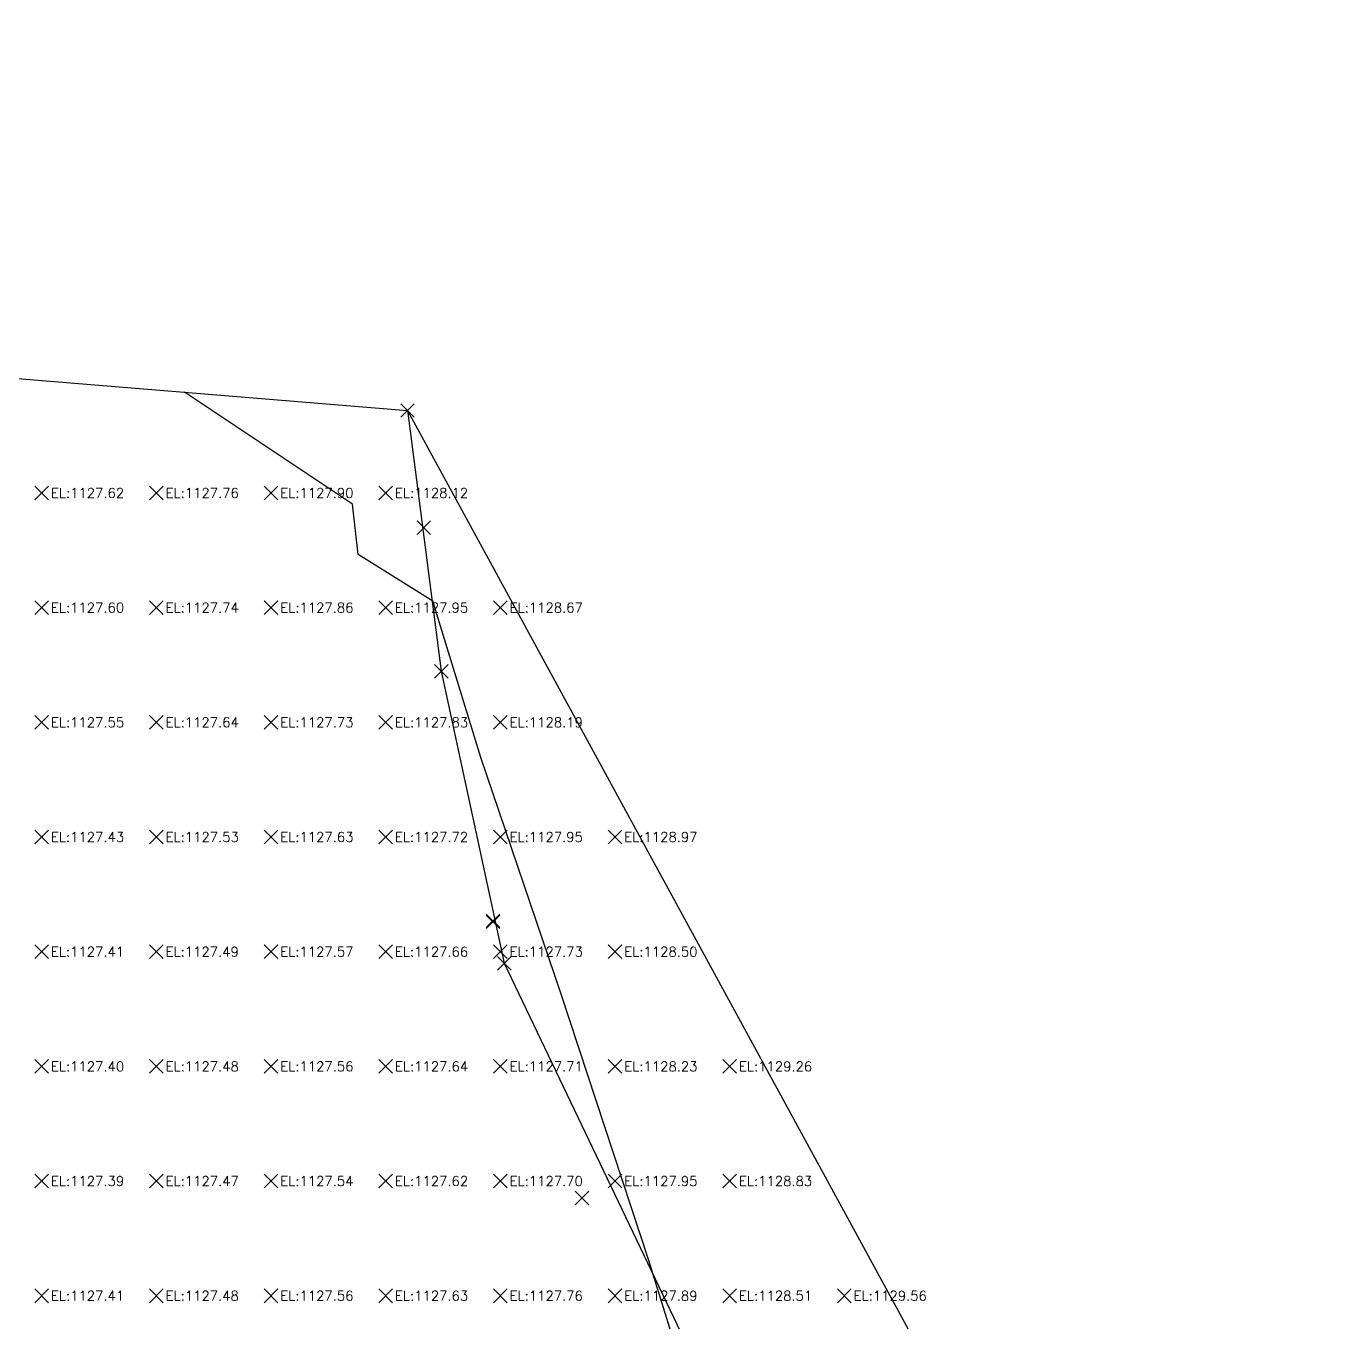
# Model space of a CAD drawing. Header units: metres. Extents: x -212 to 353850, y -37 to 356021.
# Drawn here: x 353814.76 to 353848.77, y 355987.34 to 356021.26 of the extents above; entities that cross this region are included whole.
import ezdxf

# ---------------------------------------------------------------- set-up
doc = ezdxf.new("R2010")
doc.units = ezdxf.units.M
for name, color, linetype in [('C-TINN-BNDY', 110, 'Continuous'), ('C-TOPO-MINR', 8, 'Continuous'), ('C-TOPO-TEXT', 7, 'Continuous'), ('Survey.td2', 7, 'Continuous'), ('V-NODE', 1, 'Continuous')]:
    doc.layers.add(name, color=color, linetype=linetype)
doc.styles.get("Standard").update_dxf_attribs({"font": 'simplex.shx'})

# ---------------------------------------------------------------- blocks, each defined once
blk = doc.blocks.new('*U1')
at = {"color": 0, "linetype": 'ByBlock', "lineweight": -2, "transparency": 16777216}
for p, q in [((-0.71, -0.71), (0.71, 0.71)), ((-0.71, 0.71), (0.71, -0.71))]:
    blk.add_line(p, q, dxfattribs=at)
blk = doc.blocks.new('*U107', base_point=(353829.3017, 355990.6079, 1127.7521))
at = {"layer": 'V-NODE', "lineweight": -2, "xscale": 0.25, "yscale": 0.25, "zscale": 0.25}
blk.add_blockref('*U1', (353829.3017, 355990.6079, 1127.7521), dxfattribs=at)
blk = doc.blocks.new('*U108', base_point=(353827.2673, 355996.7484, 1127.7275))
at = {"layer": 'V-NODE', "lineweight": -2, "xscale": 0.25, "yscale": 0.25, "zscale": 0.25}
blk.add_blockref('*U1', (353827.2673, 355996.7484, 1127.7275), dxfattribs=at)
blk = doc.blocks.new('*U109', base_point=(353826.9732, 355997.8557, 1127.7329))
at = {"layer": 'V-NODE', "lineweight": -2, "xscale": 0.25, "yscale": 0.25, "zscale": 0.25}
blk.add_blockref('*U1', (353826.9732, 355997.8557, 1127.7329), dxfattribs=at)
blk = doc.blocks.new('*U110', base_point=(353826.9731, 355997.832, 1127.7335))
at = {"layer": 'V-NODE', "lineweight": -2, "xscale": 0.25, "yscale": 0.25, "zscale": 0.25}
blk.add_blockref('*U1', (353826.9731, 355997.832, 1127.7335), dxfattribs=at)
blk = doc.blocks.new('*U111', base_point=(353825.6198, 356004.3839, 1127.9186))
at = {"layer": 'V-NODE', "lineweight": -2, "xscale": 0.25, "yscale": 0.25, "zscale": 0.25}
blk.add_blockref('*U1', (353825.6198, 356004.3839, 1127.9186), dxfattribs=at)
blk = doc.blocks.new('*U112', base_point=(353825.1644, 356008.1413, 1128.085))
at = {"layer": 'V-NODE', "lineweight": -2, "xscale": 0.25, "yscale": 0.25, "zscale": 0.25}
blk.add_blockref('*U1', (353825.1644, 356008.1413, 1128.085), dxfattribs=at)
blk = doc.blocks.new('*U113', base_point=(353824.7355, 356011.2064, 1128.4607))
at = {"layer": 'V-NODE', "lineweight": -2, "xscale": 0.25, "yscale": 0.25, "zscale": 0.25}
blk.add_blockref('*U1', (353824.7355, 356011.2064, 1128.4607), dxfattribs=at)

msp = doc.modelspace()

# ---------------------------------------------------------------- linework, layer by layer
at = {"color": 3, "elevation": 1128.461}
msp.add_lwpolyline([(353824.736, 356011.206), (353825.62, 356004.384), (353827.267, 355996.748), (353832.559, 355985.686), (353837.027, 355979.034), (353842.983, 355972.062), (353845.503, 355969.999), (353848.766, 355967.131)], dxfattribs=at)
at = {"layer": 'C-TINN-BNDY', "color": 110, "linetype": 'Continuous', "lineweight": -3, "flags": 128}
msp.add_lwpolyline([(353775.21, 355901.71), (353712.562, 355912.758), (353711.127, 355918.698), (353708.515, 355980.861), (353708.088, 355987.489), (353740.928, 356014.282), (353747.106, 356021.152), (353750.817, 356021.263), (353812.938, 356012.175), (353824.736, 356011.206), (353848.766, 355967.131), (353822.562, 355923.469), (353819.265, 355908.41), (353816.358, 355900.54), (353810.103, 355899.834), (353796.551, 355900.083), (353789.75, 355900.539), (353783.274, 355900.812), (353775.21, 355901.71)], close=True, dxfattribs=at)
at = {"layer": 'C-TOPO-MINR', "color": 8, "linetype": 'Continuous', "lineweight": -3, "elevation": 1128, "flags": 128}
msp.add_lwpolyline([(353824.449, 355942.046), (353823.854, 355959.173), (353823.889, 355960.038), (353824.014, 355960.391), (353824.03, 355960.421), (353820.09, 355972.72), (353820.107, 355974.717), (353829.579, 355984.325), (353829.946, 355984.779), (353829.945, 355985.174), (353831.631, 355987.088), (353831.151, 355988.629), (353831.051, 355988.972), (353828.754, 355995.938), (353826.657, 356002.133), (353825.397, 356006.222), (353823.446, 356007.442), (353823.297, 356008.757), (353818.905, 356011.685)], dxfattribs=at)
at = {"layer": 'C-TOPO-TEXT', "color": 6, "linetype": 'Continuous', "lineweight": -3}
for p, q in [((353814.986, 356008.869, 1127.617), (353815.345, 356009.229, 1127.617)), ((353814.986, 356009.229, 1127.617), (353815.345, 356008.869, 1127.617)), ((353817.986, 356008.869, 1127.759), (353818.345, 356009.229, 1127.759)), ((353817.986, 356009.229, 1127.759), (353818.345, 356008.869, 1127.759)), ((353820.986, 356008.869, 1127.901), (353821.345, 356009.229, 1127.901)), ((353820.986, 356009.229, 1127.901), (353821.345, 356008.869, 1127.901)), ((353823.986, 356008.869, 1128.118), (353824.345, 356009.229, 1128.118)), ((353823.986, 356009.229, 1128.118), (353824.345, 356008.869, 1128.118)), ((353814.986, 356005.869, 1127.601), (353815.345, 356006.229, 1127.601)), ((353814.986, 356006.229, 1127.601), (353815.345, 356005.869, 1127.601)), ((353817.986, 356005.869, 1127.743), (353818.345, 356006.229, 1127.743)), ((353817.986, 356006.229, 1127.743), (353818.345, 356005.869, 1127.743)), ((353820.986, 356005.869, 1127.865), (353821.345, 356006.229, 1127.865)), ((353820.986, 356006.229, 1127.865), (353821.345, 356005.869, 1127.865)), ((353823.986, 356005.869, 1127.955), (353824.345, 356006.229, 1127.955)), ((353823.986, 356006.229, 1127.955), (353824.345, 356005.869, 1127.955)), ((353826.986, 356005.869, 1128.668), (353827.345, 356006.229, 1128.668)), ((353826.986, 356006.229, 1128.668), (353827.345, 356005.869, 1128.668)), ((353814.986, 356002.869, 1127.545), (353815.345, 356003.229, 1127.545)), ((353814.986, 356003.229, 1127.545), (353815.345, 356002.869, 1127.545)), ((353817.986, 356002.869, 1127.639), (353818.345, 356003.229, 1127.639)), ((353817.986, 356003.229, 1127.639), (353818.345, 356002.869, 1127.639)), ((353820.986, 356002.869, 1127.733), (353821.345, 356003.229, 1127.733)), ((353820.986, 356003.229, 1127.733), (353821.345, 356002.869, 1127.733)), ((353823.986, 356002.869, 1127.827), (353824.345, 356003.229, 1127.827)), ((353823.986, 356003.229, 1127.827), (353824.345, 356002.869, 1127.827)), ((353826.986, 356002.869, 1128.187), (353827.345, 356003.229, 1128.187)), ((353826.986, 356003.229, 1128.187), (353827.345, 356002.869, 1128.187)), ((353814.986, 355999.869, 1127.433), (353815.345, 356000.229, 1127.433)), ((353814.986, 356000.229, 1127.433), (353815.345, 355999.869, 1127.433)), ((353817.986, 355999.869, 1127.531), (353818.345, 356000.229, 1127.531)), ((353817.986, 356000.229, 1127.531), (353818.345, 355999.869, 1127.531)), ((353820.986, 355999.869, 1127.628), (353821.345, 356000.229, 1127.628)), ((353820.986, 356000.229, 1127.628), (353821.345, 355999.869, 1127.628)), ((353823.986, 355999.869, 1127.722), (353824.345, 356000.229, 1127.722)), ((353823.986, 356000.229, 1127.722), (353824.345, 355999.869, 1127.722)), ((353826.986, 355999.869, 1127.946), (353827.345, 356000.229, 1127.946)), ((353826.986, 356000.229, 1127.946), (353827.345, 355999.869, 1127.946)), ((353829.986, 355999.869, 1128.967), (353830.345, 356000.229, 1128.967)), ((353829.986, 356000.229, 1128.967), (353830.345, 355999.869, 1128.967)), ((353814.986, 355996.869, 1127.408), (353815.345, 355997.229, 1127.408)), ((353814.986, 355997.229, 1127.408), (353815.345, 355996.869, 1127.408)), ((353817.986, 355996.869, 1127.49), (353818.345, 355997.229, 1127.49)), ((353817.986, 355997.229, 1127.49), (353818.345, 355996.869, 1127.49)), ((353820.986, 355996.869, 1127.573), (353821.345, 355997.229, 1127.573)), ((353820.986, 355997.229, 1127.573), (353821.345, 355996.869, 1127.573)), ((353823.986, 355996.869, 1127.655), (353824.345, 355997.229, 1127.655)), ((353823.986, 355997.229, 1127.655), (353824.345, 355996.869, 1127.655)), ((353826.986, 355996.869, 1127.729), (353827.345, 355997.229, 1127.729)), ((353826.986, 355997.229, 1127.729), (353827.345, 355996.869, 1127.729)), ((353829.986, 355996.869, 1128.502), (353830.345, 355997.229, 1128.502)), ((353829.986, 355997.229, 1128.502), (353830.345, 355996.869, 1128.502)), ((353814.986, 355993.869, 1127.404), (353815.345, 355994.229, 1127.404)), ((353814.986, 355994.229, 1127.404), (353815.345, 355993.869, 1127.404)), ((353817.986, 355993.869, 1127.484), (353818.345, 355994.229, 1127.484)), ((353817.986, 355994.229, 1127.484), (353818.345, 355993.869, 1127.484)), ((353820.986, 355993.869, 1127.558), (353821.345, 355994.229, 1127.558)), ((353820.986, 355994.229, 1127.558), (353821.345, 355993.869, 1127.558)), ((353823.986, 355993.869, 1127.635), (353824.345, 355994.229, 1127.635)), ((353823.986, 355994.229, 1127.635), (353824.345, 355993.869, 1127.635)), ((353826.986, 355993.869, 1127.713), (353827.345, 355994.229, 1127.713)), ((353826.986, 355994.229, 1127.713), (353827.345, 355993.869, 1127.713)), ((353829.986, 355993.869, 1128.228), (353830.345, 355994.229, 1128.228)), ((353829.986, 355994.229, 1128.228), (353830.345, 355993.869, 1128.228)), ((353832.986, 355993.869, 1129.263), (353833.345, 355994.229, 1129.263)), ((353832.986, 355994.229, 1129.263), (353833.345, 355993.869, 1129.263)), ((353814.986, 355990.869, 1127.39), (353815.345, 355991.229, 1127.39)), ((353814.986, 355991.229, 1127.39), (353815.345, 355990.869, 1127.39)), ((353817.986, 355990.869, 1127.467), (353818.345, 355991.229, 1127.467)), ((353817.986, 355991.229, 1127.467), (353818.345, 355990.869, 1127.467)), ((353820.986, 355990.869, 1127.545), (353821.345, 355991.229, 1127.545)), ((353820.986, 355991.229, 1127.545), (353821.345, 355990.869, 1127.545)), ((353823.986, 355990.869, 1127.622), (353824.345, 355991.229, 1127.622)), ((353823.986, 355991.229, 1127.622), (353824.345, 355990.869, 1127.622)), ((353826.986, 355990.869, 1127.699), (353827.345, 355991.229, 1127.699)), ((353826.986, 355991.229, 1127.699), (353827.345, 355990.869, 1127.699)), ((353829.986, 355990.869, 1127.953), (353830.345, 355991.229, 1127.953)), ((353829.986, 355991.229, 1127.953), (353830.345, 355990.869, 1127.953)), ((353832.986, 355990.869, 1128.831), (353833.345, 355991.229, 1128.831)), ((353832.986, 355991.229, 1128.831), (353833.345, 355990.869, 1128.831)), ((353814.986, 355987.869, 1127.407), (353815.345, 355988.229, 1127.407)), ((353814.986, 355988.229, 1127.407), (353815.345, 355987.869, 1127.407)), ((353817.986, 355987.869, 1127.484), (353818.345, 355988.229, 1127.484)), ((353817.986, 355988.229, 1127.484), (353818.345, 355987.869, 1127.484)), ((353820.986, 355987.869, 1127.561), (353821.345, 355988.229, 1127.561)), ((353820.986, 355988.229, 1127.561), (353821.345, 355987.869, 1127.561)), ((353823.986, 355987.869, 1127.63), (353824.345, 355988.229, 1127.63)), ((353823.986, 355988.229, 1127.63), (353824.345, 355987.869, 1127.63)), ((353826.986, 355987.869, 1127.757), (353827.345, 355988.229, 1127.757)), ((353826.986, 355988.229, 1127.757), (353827.345, 355987.869, 1127.757)), ((353829.986, 355987.869, 1127.894), (353830.345, 355988.229, 1127.894)), ((353829.986, 355988.229, 1127.894), (353830.345, 355987.869, 1127.894)), ((353832.986, 355987.869, 1128.513), (353833.345, 355988.229, 1128.513)), ((353832.986, 355988.229, 1128.513), (353833.345, 355987.869, 1128.513)), ((353835.986, 355987.869, 1129.559), (353836.345, 355988.229, 1129.559)), ((353835.986, 355988.229, 1129.559), (353836.345, 355987.869, 1129.559))]:
    msp.add_line(p, q, dxfattribs=at)
at = {"layer": 'Survey.td2'}
for p in [(353824.736, 356011.206, 1128.461), (353825.164, 356008.141, 1128.085), (353825.62, 356004.384, 1127.919), (353826.973, 355997.856, 1127.733), (353826.973, 355997.832, 1127.734), (353827.267, 355996.748, 1127.727), (353829.302, 355990.608, 1127.752)]:
    msp.add_point(p, dxfattribs=at)

# ---------------------------------------------------------------- block references
at = {"layer": 'V-NODE'}
for name, p in [('*U113', (353824.736, 356011.206, 1128.461)), ('*U112', (353825.164, 356008.141, 1128.085)), ('*U111', (353825.62, 356004.384, 1127.919)), ('*U109', (353826.973, 355997.856, 1127.733)), ('*U110', (353826.973, 355997.832, 1127.734)), ('*U108', (353827.267, 355996.748, 1127.727)), ('*U107', (353829.302, 355990.608, 1127.752))]:
    msp.add_blockref(name, p, dxfattribs=at)

# ---------------------------------------------------------------- texts
at = {"layer": 'C-TOPO-TEXT', "color": 7, "linetype": 'Continuous', "lineweight": -3, "char_height": 0.254, "attachment_point": 4}
for s, insert in [('EL:1127.62', (353815.409, 356009.049, 1127.617)), ('EL:1127.76', (353818.409, 356009.049, 1127.759)), ('EL:1127.90', (353821.409, 356009.049, 1127.901)), ('EL:1128.12', (353824.409, 356009.049, 1128.118)), ('EL:1127.60', (353815.409, 356006.049, 1127.601)), ('EL:1127.74', (353818.409, 356006.049, 1127.743)), ('EL:1127.86', (353821.409, 356006.049, 1127.865)), ('EL:1127.95', (353824.409, 356006.049, 1127.955)), ('EL:1128.67', (353827.409, 356006.049, 1128.668)), ('EL:1127.55', (353815.409, 356003.049, 1127.545)), ('EL:1127.64', (353818.409, 356003.049, 1127.639)), ('EL:1127.73', (353821.409, 356003.049, 1127.733)), ('EL:1127.83', (353824.409, 356003.049, 1127.827)), ('EL:1128.19', (353827.409, 356003.049, 1128.187)), ('EL:1127.43', (353815.409, 356000.049, 1127.433)), ('EL:1127.53', (353818.409, 356000.049, 1127.531)), ('EL:1127.63', (353821.409, 356000.049, 1127.628)), ('EL:1127.72', (353824.409, 356000.049, 1127.722)), ('EL:1127.95', (353827.409, 356000.049, 1127.946)), ('EL:1128.97', (353830.409, 356000.049, 1128.967)), ('EL:1127.41', (353815.409, 355997.049, 1127.408)), ('EL:1127.49', (353818.409, 355997.049, 1127.49)), ('EL:1127.57', (353821.409, 355997.049, 1127.573)), ('EL:1127.66', (353824.409, 355997.049, 1127.655)), ('EL:1127.73', (353827.409, 355997.049, 1127.729)), ('EL:1128.50', (353830.409, 355997.049, 1128.502)), ('EL:1127.40', (353815.409, 355994.049, 1127.404)), ('EL:1127.48', (353818.409, 355994.049, 1127.484)), ('EL:1127.56', (353821.409, 355994.049, 1127.558)), ('EL:1127.64', (353824.409, 355994.049, 1127.635)), ('EL:1127.71', (353827.409, 355994.049, 1127.713)), ('EL:1128.23', (353830.409, 355994.049, 1128.228)), ('EL:1129.26', (353833.409, 355994.049, 1129.263)), ('EL:1127.39', (353815.409, 355991.049, 1127.39)), ('EL:1127.47', (353818.409, 355991.049, 1127.467)), ('EL:1127.54', (353821.409, 355991.049, 1127.545)), ('EL:1127.62', (353824.409, 355991.049, 1127.622)), ('EL:1127.70', (353827.409, 355991.049, 1127.699)), ('EL:1127.95', (353830.409, 355991.049, 1127.953)), ('EL:1128.83', (353833.409, 355991.049, 1128.831)), ('EL:1127.41', (353815.409, 355988.049, 1127.407)), ('EL:1127.48', (353818.409, 355988.049, 1127.484)), ('EL:1127.56', (353821.409, 355988.049, 1127.561)), ('EL:1127.63', (353824.409, 355988.049, 1127.63)), ('EL:1127.76', (353827.409, 355988.049, 1127.757)), ('EL:1127.89', (353830.409, 355988.049, 1127.894)), ('EL:1128.51', (353833.409, 355988.049, 1128.513)), ('EL:1129.56', (353836.409, 355988.049, 1129.559))]:
    msp.add_mtext(s, dxfattribs=dict(at, insert=insert))

doc.saveas('drawing.dxf')
